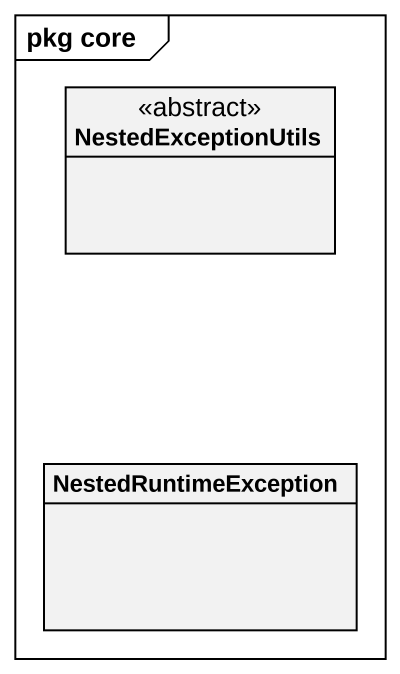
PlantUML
@startuml
mainframe pkg core
hide circle
hide empty members
class NestedExceptionUtils <<abstract>>
class NestedRuntimeException
@enduml
